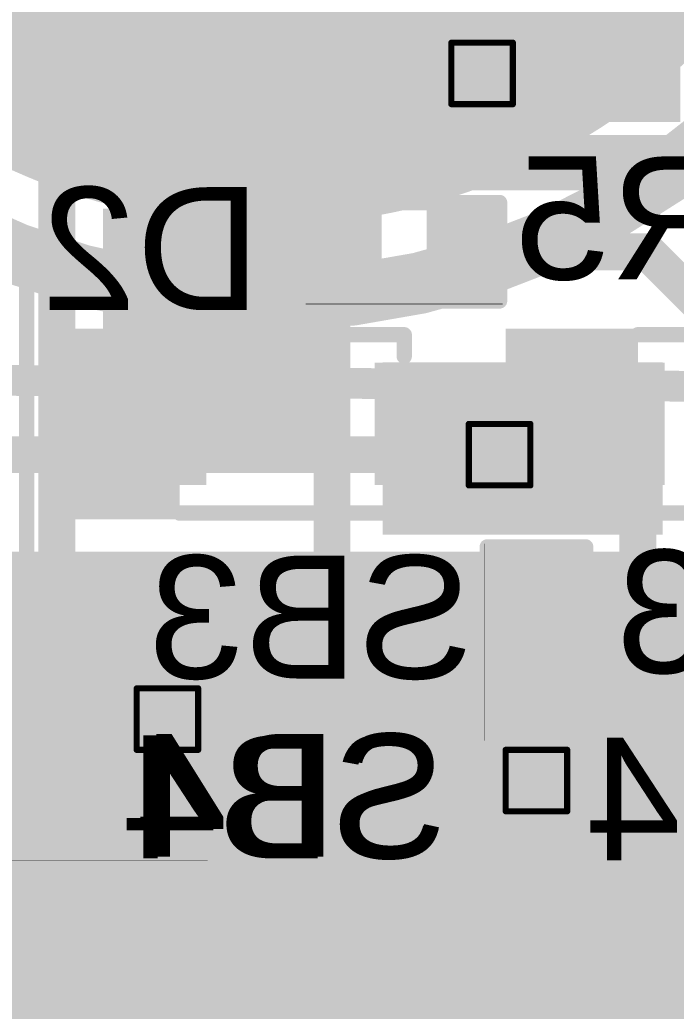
# Model space of a CAD drawing. Header units: millimetres. Extents: x -3.6 to 9.2, y -0.2 to 3.4.
# Drawn here: x -0.266 to -0.0526, y 0.471 to 0.7934 of the extents above; entities that cross this region are included whole.
import ezdxf

# ---------------------------------------------------------------- set-up
doc = ezdxf.new("R2010")
doc.units = ezdxf.units.MM
doc.header["$MEASUREMENT"] = 0
for name, color, linetype in [('BottomLayer', 5, 'Continuous'), ('BottomOverlay', 54, 'Continuous'), ('BottomPaste', 16, 'Continuous'), ('BottomSolder', 6, 'Continuous'), ('DrillDrawing', 1, 'Continuous'), ('TopLayer', 1, 'Continuous'), ('TopPaste', 8, 'Continuous'), ('TopSolder', 216, 'Continuous'), ('ViaHoleLayer', 16, 'Continuous')]:
    doc.layers.add(name, color=color, linetype=linetype)
doc.styles.add('Arial', font='', dxfattribs={"height": 0.2})
doc.styles.get('Arial').set_extended_font_data('Arial')

# ---------------------------------------------------------------- blocks, each defined once
blk = doc.blocks.new('S______B______0402_B_9')
at = {"layer": 'BottomLayer'}
for points in [[(-0.0095, 0.0125), (-0.0095, -0.0125), (-0.0275, -0.0125), (-0.0275, 0.0125)], [(0.0275, 0.0125), (0.0275, -0.0125), (0.0095, -0.0125), (0.0095, 0.0125)]]:
    blk.add_hatch(color=5, dxfattribs=at).paths.add_polyline_path(points)
at = {"layer": 'BottomPaste'}
for points in [[(-0.0095, 0.0125), (-0.0095, -0.0125), (-0.0275, -0.0125), (-0.0275, 0.0125)], [(0.0275, 0.0125), (0.0275, -0.0125), (0.0095, -0.0125), (0.0095, 0.0125)]]:
    blk.add_hatch(color=16, dxfattribs=at).paths.add_polyline_path(points)
at = {"layer": 'BottomSolder'}
for points in [[(-0.00733, 0.01467), (-0.00733, -0.01467), (-0.02967, -0.01467), (-0.02967, 0.01467)], [(0.02967, 0.01467), (0.02967, -0.01467), (0.00733, -0.01467), (0.00733, 0.01467)]]:
    blk.add_hatch(color=6, dxfattribs=at).paths.add_polyline_path(points)
at = {"layer": 'BottomOverlay'}
for points, const_width in [([(0.031, 0.016), (-0.031, 0.016)], 0.005), ([(-0.031, 0.016), (-0.031, -0.016)], 0.005), ([(0.032, 0.017), (-0.032, 0.017)], 0.000127), ([(0.031, 0.016), (0.031, -0.016)], 0.005), ([(0.031, -0.016), (-0.031, -0.016)], 0.005)]:
    blk.add_lwpolyline(points, dxfattribs=dict(at, const_width=const_width))
for points, const_width in [([(-0.03225, 0.016, 1), (-0.02975, 0.016, 1)], 0.0025), ([(-0.03225, 0.016, 1), (-0.02975, 0.016, 1)], 0.0025), ([(-0.03203, 0.017, 1), (-0.03197, 0.017, 1)], 0.0000635), ([(0.02975, 0.016, 1), (0.03225, 0.016, 1)], 0.0025), ([(0.02975, 0.016, 1), (0.03225, 0.016, 1)], 0.0025), ([(0.03197, 0.017, 1), (0.03203, 0.017, 1)], 0.0000635), ([(-0.03225, -0.016, 1), (-0.02975, -0.016, 1)], 0.0025), ([(-0.03225, -0.016, 1), (-0.02975, -0.016, 1)], 0.0025), ([(0.02975, -0.016, 1), (0.03225, -0.016, 1)], 0.0025), ([(0.02975, -0.016, 1), (0.03225, -0.016, 1)], 0.0025)]:
    blk.add_lwpolyline(points, format="xyb", close=True, dxfattribs=dict(at, const_width=const_width))
at = {"layer": 'BottomOverlay', "text_generation_flag": 2}
blk.add_text('SB4', height=0.04, rotation=-180, dxfattribs=at).set_placement((-0.10975, 0.0158))
blk = doc.blocks.new('S______B______0402_B_10')
at = {"layer": 'BottomLayer'}
for points in [[(-0.0095, 0.0125), (-0.0095, -0.0125), (-0.0275, -0.0125), (-0.0275, 0.0125)], [(0.0275, 0.0125), (0.0275, -0.0125), (0.0095, -0.0125), (0.0095, 0.0125)]]:
    blk.add_hatch(color=5, dxfattribs=at).paths.add_polyline_path(points)
at = {"layer": 'BottomPaste'}
for points in [[(-0.0095, 0.0125), (-0.0095, -0.0125), (-0.0275, -0.0125), (-0.0275, 0.0125)], [(0.0275, 0.0125), (0.0275, -0.0125), (0.0095, -0.0125), (0.0095, 0.0125)]]:
    blk.add_hatch(color=16, dxfattribs=at).paths.add_polyline_path(points)
at = {"layer": 'BottomSolder'}
for points in [[(-0.00733, 0.01467), (-0.00733, -0.01467), (-0.02967, -0.01467), (-0.02967, 0.01467)], [(0.02967, 0.01467), (0.02967, -0.01467), (0.00733, -0.01467), (0.00733, 0.01467)]]:
    blk.add_hatch(color=6, dxfattribs=at).paths.add_polyline_path(points)
at = {"layer": 'BottomOverlay'}
for points, const_width in [([(-0.031, 0.016), (0.031, 0.016)], 0.005), ([(-0.031, 0.016), (-0.031, -0.016)], 0.005), ([(-0.032, 0.017), (0.032, 0.017)], 0.000127), ([(0.031, 0.016), (0.031, -0.016)], 0.005), ([(-0.031, -0.016), (0.031, -0.016)], 0.005)]:
    blk.add_lwpolyline(points, dxfattribs=dict(at, const_width=const_width))
for points, const_width in [([(-0.03225, 0.016, 1), (-0.02975, 0.016, 1)], 0.0025), ([(-0.03225, 0.016, 1), (-0.02975, 0.016, 1)], 0.0025), ([(-0.03203, 0.017, 1), (-0.03197, 0.017, 1)], 0.0000635), ([(0.02975, 0.016, 1), (0.03225, 0.016, 1)], 0.0025), ([(0.02975, 0.016, 1), (0.03225, 0.016, 1)], 0.0025), ([(0.03197, 0.017, 1), (0.03203, 0.017, 1)], 0.0000635), ([(-0.03225, -0.016, 1), (-0.02975, -0.016, 1)], 0.0025), ([(-0.03225, -0.016, 1), (-0.02975, -0.016, 1)], 0.0025), ([(0.02975, -0.016, 1), (0.03225, -0.016, 1)], 0.0025), ([(0.02975, -0.016, 1), (0.03225, -0.016, 1)], 0.0025)]:
    blk.add_lwpolyline(points, format="xyb", close=True, dxfattribs=dict(at, const_width=const_width))
blk = doc.blocks.new('14_TSSOP_B_20')
at = {"layer": 'BottomLayer'}
for points in [[(-0.12992, 0.08563), (-0.08858, 0.08563), (-0.08858, 0.06791), (-0.12992, 0.06791)], [(0.08858, 0.08563), (0.12992, 0.08563), (0.12992, 0.06791), (0.08858, 0.06791)], [(-0.12992, 0.06004), (-0.08858, 0.06004), (-0.08858, 0.04232), (-0.12992, 0.04232)], [(0.08858, 0.06004), (0.12992, 0.06004), (0.12992, 0.04232), (0.08858, 0.04232)], [(-0.12992, 0.03445), (-0.08858, 0.03445), (-0.08858, 0.01673), (-0.12992, 0.01673)], [(0.08858, 0.03445), (0.12992, 0.03445), (0.12992, 0.01673), (0.08858, 0.01673)], [(-0.12992, 0.00886), (-0.08858, 0.00886), (-0.08858, -0.00886), (-0.12992, -0.00886)], [(0.08858, 0.00886), (0.12992, 0.00886), (0.12992, -0.00886), (0.08858, -0.00886)], [(-0.12992, -0.01673), (-0.08858, -0.01673), (-0.08858, -0.03445), (-0.12992, -0.03445)], [(0.08858, -0.01673), (0.12992, -0.01673), (0.12992, -0.03445), (0.08858, -0.03445)], [(-0.12992, -0.04232), (-0.08858, -0.04232), (-0.08858, -0.06004), (-0.12992, -0.06004)], [(0.08858, -0.04232), (0.12992, -0.04232), (0.12992, -0.06004), (0.08858, -0.06004)], [(-0.12992, -0.06791), (-0.08858, -0.06791), (-0.08858, -0.08563), (-0.12992, -0.08563)], [(0.08858, -0.06791), (0.12992, -0.06791), (0.12992, -0.08563), (0.08858, -0.08563)]]:
    blk.add_hatch(color=5, dxfattribs=at).paths.add_polyline_path(points)
at = {"layer": 'BottomOverlay'}
blk.add_hatch(color=54, dxfattribs=at).paths.add_polyline_path([(-0.084, -0.086), (-0.073, -0.086), (-0.073, -0.068), (-0.084, -0.068)])
at = {"layer": 'BottomPaste'}
for points in [[(-0.12992, 0.08563), (-0.08858, 0.08563), (-0.08858, 0.06791), (-0.12992, 0.06791)], [(0.08858, 0.08563), (0.12992, 0.08563), (0.12992, 0.06791), (0.08858, 0.06791)], [(-0.12992, 0.06004), (-0.08858, 0.06004), (-0.08858, 0.04232), (-0.12992, 0.04232)], [(0.08858, 0.06004), (0.12992, 0.06004), (0.12992, 0.04232), (0.08858, 0.04232)], [(-0.12992, 0.03445), (-0.08858, 0.03445), (-0.08858, 0.01673), (-0.12992, 0.01673)], [(0.08858, 0.03445), (0.12992, 0.03445), (0.12992, 0.01673), (0.08858, 0.01673)], [(-0.12992, 0.00886), (-0.08858, 0.00886), (-0.08858, -0.00886), (-0.12992, -0.00886)], [(0.08858, 0.00886), (0.12992, 0.00886), (0.12992, -0.00886), (0.08858, -0.00886)], [(-0.12992, -0.01673), (-0.08858, -0.01673), (-0.08858, -0.03445), (-0.12992, -0.03445)], [(0.08858, -0.01673), (0.12992, -0.01673), (0.12992, -0.03445), (0.08858, -0.03445)], [(-0.12992, -0.04232), (-0.08858, -0.04232), (-0.08858, -0.06004), (-0.12992, -0.06004)], [(0.08858, -0.04232), (0.12992, -0.04232), (0.12992, -0.06004), (0.08858, -0.06004)], [(-0.12992, -0.06791), (-0.08858, -0.06791), (-0.08858, -0.08563), (-0.12992, -0.08563)], [(0.08858, -0.06791), (0.12992, -0.06791), (0.12992, -0.08563), (0.08858, -0.08563)]]:
    blk.add_hatch(color=16, dxfattribs=at).paths.add_polyline_path(points)
at = {"layer": 'BottomSolder'}
for points in [[(-0.13392, 0.08963), (-0.08458, 0.08963), (-0.08458, 0.06391), (-0.13392, 0.06391)], [(0.08458, 0.08963), (0.13392, 0.08963), (0.13392, 0.06391), (0.08458, 0.06391)], [(-0.13392, 0.06404), (-0.08458, 0.06404), (-0.08458, 0.03832), (-0.13392, 0.03832)], [(0.08458, 0.06404), (0.13392, 0.06404), (0.13392, 0.03832), (0.08458, 0.03832)], [(-0.13392, 0.03845), (-0.08458, 0.03845), (-0.08458, 0.01273), (-0.13392, 0.01273)], [(0.08458, 0.03845), (0.13392, 0.03845), (0.13392, 0.01273), (0.08458, 0.01273)], [(-0.13392, 0.01286), (-0.08458, 0.01286), (-0.08458, -0.01286), (-0.13392, -0.01286)], [(0.08458, 0.01286), (0.13392, 0.01286), (0.13392, -0.01286), (0.08458, -0.01286)], [(-0.13392, -0.01273), (-0.08458, -0.01273), (-0.08458, -0.03845), (-0.13392, -0.03845)], [(0.08458, -0.01273), (0.13392, -0.01273), (0.13392, -0.03845), (0.08458, -0.03845)], [(-0.13392, -0.03832), (-0.08458, -0.03832), (-0.08458, -0.06404), (-0.13392, -0.06404)], [(0.08458, -0.03832), (0.13392, -0.03832), (0.13392, -0.06404), (0.08458, -0.06404)], [(-0.13392, -0.06391), (-0.08458, -0.06391), (-0.08458, -0.08963), (-0.13392, -0.08963)], [(0.08458, -0.06391), (0.13392, -0.06391), (0.13392, -0.08963), (0.08458, -0.08963)]]:
    blk.add_hatch(color=6, dxfattribs=at).paths.add_polyline_path(points)
at = {"layer": 'BottomOverlay'}
for points, const_width in [([(-0.09, 0.1), (-0.09, 0.092)], 0.005), ([(0.09, 0.1), (-0.09, 0.1)], 0.005), ([(0.09, 0.1), (0.09, 0.092)], 0.005), ([(-0.141, -0.072), (-0.141, -0.082)], 0.00787), ([(-0.136, -0.077), (-0.141, -0.072)], 0.00787), ([(-0.136, -0.077), (-0.141, -0.082)], 0.00787), ([(-0.09, -0.092), (-0.09, -0.1)], 0.005), ([(0.09, -0.092), (0.09, -0.1)], 0.005), ([(0.09, -0.1), (-0.09, -0.1)], 0.005)]:
    blk.add_lwpolyline(points, dxfattribs=dict(at, const_width=const_width))
for points, const_width in [([(-0.09125, 0.1, 1), (-0.08875, 0.1, 1)], 0.0025), ([(-0.09125, 0.1, 1), (-0.08875, 0.1, 1)], 0.0025), ([(0.08875, 0.1, 1), (0.09125, 0.1, 1)], 0.0025), ([(0.08875, 0.1, 1), (0.09125, 0.1, 1)], 0.0025), ([(-0.09125, 0.092, 1), (-0.08875, 0.092, 1)], 0.0025), ([(0.08875, 0.092, 1), (0.09125, 0.092, 1)], 0.0025), ([(-0.14297, -0.072, 1), (-0.13903, -0.072, 1)], 0.00394), ([(-0.14297, -0.072, 1), (-0.13903, -0.072, 1)], 0.00394), ([(-0.13797, -0.077, 1), (-0.13403, -0.077, 1)], 0.00394), ([(-0.13797, -0.077, 1), (-0.13403, -0.077, 1)], 0.00394), ([(-0.14297, -0.082, 1), (-0.13903, -0.082, 1)], 0.00394), ([(-0.14297, -0.082, 1), (-0.13903, -0.082, 1)], 0.00394), ([(-0.09125, -0.092, 1), (-0.08875, -0.092, 1)], 0.0025), ([(0.08875, -0.092, 1), (0.09125, -0.092, 1)], 0.0025), ([(-0.09125, -0.1, 1), (-0.08875, -0.1, 1)], 0.0025), ([(-0.09125, -0.1, 1), (-0.08875, -0.1, 1)], 0.0025), ([(0.08875, -0.1, 1), (0.09125, -0.1, 1)], 0.0025), ([(0.08875, -0.1, 1), (0.09125, -0.1, 1)], 0.0025)]:
    blk.add_lwpolyline(points, format="xyb", close=True, dxfattribs=dict(at, const_width=const_width))
blk = doc.blocks.new('TC33X_2_104E__B_22')
at = {"layer": 'BottomLayer'}
for points in [[(-0.02362, 0.02362), (0.02362, 0.02362), (0.02362, -0.02362), (-0.02362, -0.02362)], [(0.05512, 0.02362), (0.10236, 0.02362), (0.10236, -0.02362), (0.05512, -0.02362)], [(0.00787, -0.07087), (0.07087, -0.07087), (0.07087, -0.12992), (0.00787, -0.12992)]]:
    blk.add_hatch(color=5, dxfattribs=at).paths.add_polyline_path(points)
at = {"layer": 'BottomPaste'}
for points in [[(-0.02362, 0.02362), (0.02362, 0.02362), (0.02362, -0.02362), (-0.02362, -0.02362)], [(0.05512, 0.02362), (0.10236, 0.02362), (0.10236, -0.02362), (0.05512, -0.02362)], [(0.00787, -0.07087), (0.07087, -0.07087), (0.07087, -0.12992), (0.00787, -0.12992)]]:
    blk.add_hatch(color=16, dxfattribs=at).paths.add_polyline_path(points)
at = {"layer": 'BottomSolder'}
for points in [[(-0.02762, 0.02762), (0.02762, 0.02762), (0.02762, -0.02762), (-0.02762, -0.02762)], [(0.05112, 0.02762), (0.10636, 0.02762), (0.10636, -0.02762), (0.05112, -0.02762)], [(0.00387, -0.06687), (0.07487, -0.06687), (0.07487, -0.13392), (0.00387, -0.13392)]]:
    blk.add_hatch(color=6, dxfattribs=at).paths.add_polyline_path(points)
at = {"layer": 'BottomOverlay', "const_width": 0.005}
for points in [[(-0.03252, 0.02776), (-0.03252, -0.11231)], [(0.11126, 0.02776), (-0.03252, 0.02776)], [(0.11126, 0.02776), (0.11126, -0.11231)], [(-0.038, 0.005), (-0.043, 0.01)], [(-0.043, 0.01), (-0.043, 0)], [(-0.038, 0.005), (-0.043, 0)], [(-0.02063, -0.1242), (-0.03252, -0.11231)], [(0.11126, -0.11231), (0.09937, -0.1242)], [(-0.00063, -0.1242), (-0.02063, -0.1242)], [(0.09937, -0.1242), (0.07937, -0.1242)]]:
    blk.add_lwpolyline(points, dxfattribs=at)
at = {"layer": 'BottomOverlay', "const_width": 0.0025}
for points in [[(-0.03377, 0.02776, 1), (-0.03127, 0.02776, 1)], [(-0.03377, 0.02776, 1), (-0.03127, 0.02776, 1)], [(0.11001, 0.02776, 1), (0.11251, 0.02776, 1)], [(0.11001, 0.02776, 1), (0.11251, 0.02776, 1)], [(-0.04425, 0.01, 1), (-0.04175, 0.01, 1)], [(-0.04425, 0.01, 1), (-0.04175, 0.01, 1)], [(-0.03925, 0.005, 1), (-0.03675, 0.005, 1)], [(-0.03925, 0.005, 1), (-0.03675, 0.005, 1)], [(-0.04425, 0, 1), (-0.04175, 0, 1)], [(-0.04425, 0, 1), (-0.04175, 0, 1)], [(-0.03377, -0.11231, 1), (-0.03127, -0.11231, 1)], [(-0.03377, -0.11231, 1), (-0.03127, -0.11231, 1)], [(0.11001, -0.11231, 1), (0.11251, -0.11231, 1)], [(0.11001, -0.11231, 1), (0.11251, -0.11231, 1)], [(-0.02188, -0.1242, 1), (-0.01938, -0.1242, 1)], [(-0.02188, -0.1242, 1), (-0.01938, -0.1242, 1)], [(-0.00188, -0.1242, 1), (0.00062, -0.1242, 1)], [(0.07812, -0.1242, 1), (0.08062, -0.1242, 1)], [(0.09812, -0.1242, 1), (0.10062, -0.1242, 1)], [(0.09812, -0.1242, 1), (0.10062, -0.1242, 1)]]:
    blk.add_lwpolyline(points, format="xyb", close=True, dxfattribs=at)
blk = doc.blocks.new('RES_0402_B_26')
at = {"layer": 'BottomLayer'}
for points in [[(-0.0095, 0.0125), (-0.0095, -0.0125), (-0.0275, -0.0125), (-0.0275, 0.0125)], [(0.0275, 0.0125), (0.0275, -0.0125), (0.0095, -0.0125), (0.0095, 0.0125)]]:
    blk.add_hatch(color=5, dxfattribs=at).paths.add_polyline_path(points)
at = {"layer": 'BottomPaste'}
for points in [[(-0.0095, 0.0125), (-0.0095, -0.0125), (-0.0275, -0.0125), (-0.0275, 0.0125)], [(0.0275, 0.0125), (0.0275, -0.0125), (0.0095, -0.0125), (0.0095, 0.0125)]]:
    blk.add_hatch(color=16, dxfattribs=at).paths.add_polyline_path(points)
at = {"layer": 'BottomSolder'}
for points in [[(-0.00733, 0.01467), (-0.00733, -0.01467), (-0.02967, -0.01467), (-0.02967, 0.01467)], [(0.02967, 0.01467), (0.02967, -0.01467), (0.00733, -0.01467), (0.00733, 0.01467)]]:
    blk.add_hatch(color=6, dxfattribs=at).paths.add_polyline_path(points)
at = {"layer": 'BottomOverlay'}
for points, const_width in [([(-0.031, 0.016), (-0.031, -0.016)], 0.005), ([(0.031, 0.016), (-0.031, 0.016)], 0.005), ([(0.032, 0.017), (-0.032, 0.017)], 0.000127), ([(0.031, 0.016), (0.031, -0.016)], 0.005), ([(0.031, -0.016), (-0.031, -0.016)], 0.005)]:
    blk.add_lwpolyline(points, dxfattribs=dict(at, const_width=const_width))
for points, const_width in [([(-0.03225, 0.016, 1), (-0.02975, 0.016, 1)], 0.0025), ([(-0.03225, 0.016, 1), (-0.02975, 0.016, 1)], 0.0025), ([(-0.03203, 0.017, 1), (-0.03197, 0.017, 1)], 0.0000635), ([(0.02975, 0.016, 1), (0.03225, 0.016, 1)], 0.0025), ([(0.02975, 0.016, 1), (0.03225, 0.016, 1)], 0.0025), ([(0.03197, 0.017, 1), (0.03203, 0.017, 1)], 0.0000635), ([(-0.03225, -0.016, 1), (-0.02975, -0.016, 1)], 0.0025), ([(-0.03225, -0.016, 1), (-0.02975, -0.016, 1)], 0.0025), ([(0.02975, -0.016, 1), (0.03225, -0.016, 1)], 0.0025), ([(0.02975, -0.016, 1), (0.03225, -0.016, 1)], 0.0025)]:
    blk.add_lwpolyline(points, format="xyb", close=True, dxfattribs=dict(at, const_width=const_width))
blk = doc.blocks.new('SOIC_8_B_29')
at = {"layer": 'BottomLayer'}
for points in [[(-0.13681, 0.06319), (-0.13681, 0.08681), (-0.07579, 0.08681), (-0.07579, 0.06319)], [(0.07579, 0.06319), (0.07579, 0.08681), (0.13681, 0.08681), (0.13681, 0.06319)], [(-0.13681, 0.01319), (-0.13681, 0.03681), (-0.07579, 0.03681), (-0.07579, 0.01319)], [(0.07579, 0.01319), (0.07579, 0.03681), (0.13681, 0.03681), (0.13681, 0.01319)], [(-0.13681, -0.03681), (-0.13681, -0.01319), (-0.07579, -0.01319), (-0.07579, -0.03681)], [(0.07579, -0.03681), (0.07579, -0.01319), (0.13681, -0.01319), (0.13681, -0.03681)], [(-0.13681, -0.08681), (-0.13681, -0.06319), (-0.07579, -0.06319), (-0.07579, -0.08681)], [(0.07579, -0.08681), (0.07579, -0.06319), (0.13681, -0.06319), (0.13681, -0.08681)]]:
    blk.add_hatch(color=5, dxfattribs=at).paths.add_polyline_path(points)
at = {"layer": 'BottomOverlay'}
blk.add_hatch(color=54, dxfattribs=at).paths.add_polyline_path([(-0.072, -0.088), (-0.059, -0.088), (-0.059, -0.062), (-0.072, -0.062)])
at = {"layer": 'BottomPaste'}
for points in [[(-0.13681, 0.06319), (-0.13681, 0.08681), (-0.07579, 0.08681), (-0.07579, 0.06319)], [(0.07579, 0.06319), (0.07579, 0.08681), (0.13681, 0.08681), (0.13681, 0.06319)], [(-0.13681, 0.01319), (-0.13681, 0.03681), (-0.07579, 0.03681), (-0.07579, 0.01319)], [(0.07579, 0.01319), (0.07579, 0.03681), (0.13681, 0.03681), (0.13681, 0.01319)], [(-0.13681, -0.03681), (-0.13681, -0.01319), (-0.07579, -0.01319), (-0.07579, -0.03681)], [(0.07579, -0.03681), (0.07579, -0.01319), (0.13681, -0.01319), (0.13681, -0.03681)], [(-0.13681, -0.08681), (-0.13681, -0.06319), (-0.07579, -0.06319), (-0.07579, -0.08681)], [(0.07579, -0.08681), (0.07579, -0.06319), (0.13681, -0.06319), (0.13681, -0.08681)]]:
    blk.add_hatch(color=16, dxfattribs=at).paths.add_polyline_path(points)
at = {"layer": 'BottomSolder'}
for points in [[(-0.14081, 0.05919), (-0.14081, 0.09081), (-0.07179, 0.09081), (-0.07179, 0.05919)], [(0.07179, 0.05919), (0.07179, 0.09081), (0.14081, 0.09081), (0.14081, 0.05919)], [(-0.14081, 0.00919), (-0.14081, 0.04081), (-0.07179, 0.04081), (-0.07179, 0.00919)], [(0.07179, 0.00919), (0.07179, 0.04081), (0.14081, 0.04081), (0.14081, 0.00919)], [(-0.14081, -0.04081), (-0.14081, -0.00919), (-0.07179, -0.00919), (-0.07179, -0.04081)], [(0.07179, -0.04081), (0.07179, -0.00919), (0.14081, -0.00919), (0.14081, -0.04081)], [(-0.14081, -0.09081), (-0.14081, -0.05919), (-0.07179, -0.05919), (-0.07179, -0.09081)], [(0.07179, -0.09081), (0.07179, -0.05919), (0.14081, -0.05919), (0.14081, -0.09081)]]:
    blk.add_hatch(color=6, dxfattribs=at).paths.add_polyline_path(points)
at = {"layer": 'BottomOverlay', "const_width": 0.005}
for points in [[(0.07837, 0.098), (-0.07837, 0.098)], [(-0.07837, 0.098), (-0.07837, 0.091)], [(0.07837, 0.098), (0.07837, 0.091)], [(-0.148, -0.07), (-0.148, -0.08)], [(-0.143, -0.075), (-0.148, -0.07)], [(-0.143, -0.075), (-0.148, -0.08)], [(-0.07837, -0.091), (-0.07837, -0.098)], [(0.07837, -0.091), (0.07837, -0.098)], [(0.07837, -0.098), (-0.07837, -0.098)]]:
    blk.add_lwpolyline(points, dxfattribs=at)
at = {"layer": 'BottomOverlay', "const_width": 0.0025}
for points in [[(-0.07962, 0.098, 1), (-0.07712, 0.098, 1)], [(-0.07962, 0.098, 1), (-0.07712, 0.098, 1)], [(0.07712, 0.098, 1), (0.07962, 0.098, 1)], [(0.07712, 0.098, 1), (0.07962, 0.098, 1)], [(-0.07962, 0.091, 1), (-0.07712, 0.091, 1)], [(0.07712, 0.091, 1), (0.07962, 0.091, 1)], [(-0.14925, -0.07, 1), (-0.14675, -0.07, 1)], [(-0.14925, -0.07, 1), (-0.14675, -0.07, 1)], [(-0.14425, -0.075, 1), (-0.14175, -0.075, 1)], [(-0.14425, -0.075, 1), (-0.14175, -0.075, 1)], [(-0.14925, -0.08, 1), (-0.14675, -0.08, 1)], [(-0.14925, -0.08, 1), (-0.14675, -0.08, 1)], [(-0.07962, -0.091, 1), (-0.07712, -0.091, 1)], [(0.07712, -0.091, 1), (0.07962, -0.091, 1)], [(-0.07962, -0.098, 1), (-0.07712, -0.098, 1)], [(-0.07962, -0.098, 1), (-0.07712, -0.098, 1)], [(0.07712, -0.098, 1), (0.07962, -0.098, 1)], [(0.07712, -0.098, 1), (0.07962, -0.098, 1)]]:
    blk.add_lwpolyline(points, format="xyb", close=True, dxfattribs=at)
blk = doc.blocks.new('SOD_323_B_30')
at = {"layer": 'BottomLayer'}
for points in [[(-0.02953, -0.01772), (-0.06102, -0.01772), (-0.06102, 0.01772), (-0.02953, 0.01772)], [(0.06102, -0.01772), (0.02953, -0.01772), (0.02953, 0.01772), (0.06102, 0.01772)]]:
    blk.add_hatch(color=5, dxfattribs=at).paths.add_polyline_path(points)
at = {"layer": 'BottomOverlay'}
for points in [[(-0.079, 0.019), (-0.036, 0.019), (-0.036, 0.031), (-0.079, 0.031)], [(-0.079, -0.02), (-0.062, -0.02), (-0.062, 0.02), (-0.079, 0.02)], [(-0.079, -0.031), (-0.036, -0.031), (-0.036, -0.019), (-0.079, -0.019)]]:
    blk.add_hatch(color=54, dxfattribs=at).paths.add_polyline_path(points)
at = {"layer": 'BottomPaste'}
for points in [[(-0.02953, -0.01772), (-0.06102, -0.01772), (-0.06102, 0.01772), (-0.02953, 0.01772)], [(0.06102, -0.01772), (0.02953, -0.01772), (0.02953, 0.01772), (0.06102, 0.01772)]]:
    blk.add_hatch(color=16, dxfattribs=at).paths.add_polyline_path(points)
at = {"layer": 'BottomSolder'}
for points in [[(-0.02736, -0.01988), (-0.06319, -0.01988), (-0.06319, 0.01988), (-0.02736, 0.01988)], [(0.06319, -0.01988), (0.02736, -0.01988), (0.02736, 0.01988), (0.06319, 0.01988)]]:
    blk.add_hatch(color=6, dxfattribs=at).paths.add_polyline_path(points)
at = {"layer": 'BottomOverlay', "const_width": 0.005}
for points in [[(-0.036, 0.029), (0.037, 0.029)], [(0.037, 0.022), (0.037, 0.029)], [(0.037, -0.029), (0.037, -0.022)], [(-0.036, -0.029), (0.037, -0.029)]]:
    blk.add_lwpolyline(points, dxfattribs=at)
at = {"layer": 'BottomOverlay', "const_width": 0.0025}
for points in [[(-0.03725, 0.029, 1), (-0.03475, 0.029, 1)], [(0.03575, 0.029, 1), (0.03825, 0.029, 1)], [(0.03575, 0.029, 1), (0.03825, 0.029, 1)], [(0.03575, 0.022, 1), (0.03825, 0.022, 1)], [(0.03575, -0.022, 1), (0.03825, -0.022, 1)], [(-0.03725, -0.029, 1), (-0.03475, -0.029, 1)], [(0.03575, -0.029, 1), (0.03825, -0.029, 1)], [(0.03575, -0.029, 1), (0.03825, -0.029, 1)]]:
    blk.add_lwpolyline(points, format="xyb", close=True, dxfattribs=at)
blk = doc.blocks.new('SOD_323_B_31')
at = {"layer": 'BottomLayer'}
for points in [[(-0.02953, -0.01772), (-0.06102, -0.01772), (-0.06102, 0.01772), (-0.02953, 0.01772)], [(0.06102, -0.01772), (0.02953, -0.01772), (0.02953, 0.01772), (0.06102, 0.01772)]]:
    blk.add_hatch(color=5, dxfattribs=at).paths.add_polyline_path(points)
at = {"layer": 'BottomOverlay'}
for points in [[(-0.079, 0.019), (-0.036, 0.019), (-0.036, 0.031), (-0.079, 0.031)], [(-0.079, -0.02), (-0.062, -0.02), (-0.062, 0.02), (-0.079, 0.02)], [(-0.079, -0.031), (-0.036, -0.031), (-0.036, -0.019), (-0.079, -0.019)]]:
    blk.add_hatch(color=54, dxfattribs=at).paths.add_polyline_path(points)
at = {"layer": 'BottomPaste'}
for points in [[(-0.02953, -0.01772), (-0.06102, -0.01772), (-0.06102, 0.01772), (-0.02953, 0.01772)], [(0.06102, -0.01772), (0.02953, -0.01772), (0.02953, 0.01772), (0.06102, 0.01772)]]:
    blk.add_hatch(color=16, dxfattribs=at).paths.add_polyline_path(points)
at = {"layer": 'BottomSolder'}
for points in [[(-0.02736, -0.01988), (-0.06319, -0.01988), (-0.06319, 0.01988), (-0.02736, 0.01988)], [(0.06319, -0.01988), (0.02736, -0.01988), (0.02736, 0.01988), (0.06319, 0.01988)]]:
    blk.add_hatch(color=6, dxfattribs=at).paths.add_polyline_path(points)
at = {"layer": 'BottomOverlay', "const_width": 0.005}
for points in [[(-0.036, 0.029), (0.037, 0.029)], [(0.037, 0.022), (0.037, 0.029)], [(0.037, -0.029), (0.037, -0.022)], [(-0.036, -0.029), (0.037, -0.029)]]:
    blk.add_lwpolyline(points, dxfattribs=at)
at = {"layer": 'BottomOverlay', "const_width": 0.0025}
for points in [[(-0.03725, 0.029, 1), (-0.03475, 0.029, 1)], [(0.03575, 0.029, 1), (0.03825, 0.029, 1)], [(0.03575, 0.029, 1), (0.03825, 0.029, 1)], [(0.03575, 0.022, 1), (0.03825, 0.022, 1)], [(0.03575, -0.022, 1), (0.03825, -0.022, 1)], [(-0.03725, -0.029, 1), (-0.03475, -0.029, 1)], [(0.03575, -0.029, 1), (0.03825, -0.029, 1)], [(0.03575, -0.029, 1), (0.03825, -0.029, 1)]]:
    blk.add_lwpolyline(points, format="xyb", close=True, dxfattribs=at)
blk = doc.blocks.new('SEMG_SENSOR_33')
at = {"layer": 'TopLayer'}
h = blk.add_hatch(color=1, dxfattribs=at)
edge = h.paths.add_edge_path()
edge.add_arc((0, 0.3932), 0.19685, 0, 360)
h = blk.add_hatch(color=1, dxfattribs=at)
edge = h.paths.add_edge_path()
edge.add_arc((-0.12401, -0.0005), 0.08268, 90, 270)
edge.add_line((-0.12401, -0.08318), (0.12402, -0.08318))
edge.add_arc((0.12402, -0.0005), 0.08268, 270, 450)
edge.add_line((0.12402, 0.08217), (-0.12401, 0.08217))
at = {"layer": 'TopPaste'}
h = blk.add_hatch(color=8, dxfattribs=at)
edge = h.paths.add_edge_path()
edge.add_arc((0, 0.3932), 0.19685, 0, 360)
h = blk.add_hatch(color=8, dxfattribs=at)
edge = h.paths.add_edge_path()
edge.add_arc((-0.12401, -0.0005), 0.08268, 90, 270)
edge.add_line((-0.12401, -0.08318), (0.12402, -0.08318))
edge.add_arc((0.12402, -0.0005), 0.08268, 270, 450)
edge.add_line((0.12402, 0.08217), (-0.12401, 0.08217))
at = {"layer": 'TopSolder'}
h = blk.add_hatch(color=216, dxfattribs=at)
edge = h.paths.add_edge_path()
edge.add_arc((0, 0.3932), 0.20085, 0, 360)
h = blk.add_hatch(color=216, dxfattribs=at)
edge = h.paths.add_edge_path()
edge.add_arc((-0.12401, -0.0005), 0.08668, 90, 270)
edge.add_line((-0.12401, -0.08718), (0.12402, -0.08718))
edge.add_arc((0.12402, -0.0005), 0.08668, 270, 450)
edge.add_line((0.12402, 0.08617), (-0.12401, 0.08617))

msp = doc.modelspace()

# ---------------------------------------------------------------- hatches: boundary and pattern name
at = {"layer": 'BottomLayer'}
for points in [[(-0.384, 0.762), (-0.247, 0.762), (-0.247, 0.795), (-0.384, 0.795)], [(-0.239, 0.705), (-0.151, 0.705), (-0.151, 0.732), (-0.239, 0.732)], [(-0.239, 0.646), (-0.159, 0.646), (-0.159, 0.732), (-0.239, 0.732)], [(-0.148, 0.626), (-0.057, 0.626), (-0.057, 0.682), (-0.148, 0.682)], [(-0.143, 0.593), (-0.083, 0.593), (-0.083, 0.619), (-0.143, 0.619)]]:
    msp.add_hatch(color=5, dxfattribs=at).paths.add_polyline_path(points)
h = msp.add_hatch(color=5, dxfattribs=at)
edge = h.paths.add_edge_path()
edge.add_arc((-0.11567, 0.776), 0.01181, 0, 360)
h = msp.add_hatch(color=5, dxfattribs=at)
edge = h.paths.add_edge_path()
edge.add_arc((-0.11, 0.652), 0.01181, 0, 360)
h = msp.add_hatch(color=5, dxfattribs=at)
edge = h.paths.add_edge_path()
edge.add_arc((-0.218, 0.566), 0.01181, 0, 360)
h = msp.add_hatch(color=5, dxfattribs=at)
edge = h.paths.add_edge_path()
edge.add_arc((-0.098, 0.546), 0.01181, 0, 360)
at = {"layer": 'TopLayer'}
h = msp.add_hatch(color=1, dxfattribs=at)
edge = h.paths.add_edge_path()
edge.add_arc((-0.11567, 0.776), 0.01181, 0, 360)
h = msp.add_hatch(color=1, dxfattribs=at)
edge = h.paths.add_edge_path()
edge.add_arc((-0.11, 0.652), 0.01181, 0, 360)
h = msp.add_hatch(color=1, dxfattribs=at)
edge = h.paths.add_edge_path()
edge.add_arc((-0.218, 0.566), 0.01181, 0, 360)
h = msp.add_hatch(color=1, dxfattribs=at)
edge = h.paths.add_edge_path()
edge.add_arc((-0.098, 0.546), 0.01181, 0, 360)
at = {"layer": 'ViaHoleLayer'}
h = msp.add_hatch(color=16, dxfattribs=at)
edge = h.paths.add_edge_path()
edge.add_arc((-0.11567, 0.776), 0.00591, 0, 360)
h = msp.add_hatch(color=16, dxfattribs=at)
edge = h.paths.add_edge_path()
edge.add_arc((-0.11, 0.652), 0.00591, 0, 360)
h = msp.add_hatch(color=16, dxfattribs=at)
edge = h.paths.add_edge_path()
edge.add_arc((-0.218, 0.566), 0.00591, 0, 360)
h = msp.add_hatch(color=16, dxfattribs=at)
edge = h.paths.add_edge_path()
edge.add_arc((-0.098, 0.546), 0.00591, 0, 360)

# ---------------------------------------------------------------- linework, layer by layer
at = {"layer": 'BottomLayer'}
for points, const_width in [([(-0.156, 0.777), (-0.156, 0.863)], 0.018), ([(-0.11567, 0.776), (-0.08568, 0.776)], 0.022), ([(-0.156, 0.777), (-0.126, 0.747)], 0.018), ([(-0.25398, 0.542), (-0.25398, 0.768)], 0.012), ([(-0.126, 0.747), (-0.002, 0.747)], 0.018), ([(-0.1225, 0.718), (-0.06198, 0.718)], 0.012), ([(-0.06198, 0.718), (-0.03098, 0.687)], 0.012), ([(-0.1645, 0.432), (-0.1645, 0.716)], 0.012), ([(-0.21917, 0.664), (-0.211, 0.65583)], 0.01), ([(-0.211, 0.65583), (-0.211, 0.65992)], 0.01), ([(-0.07428, 0.662), (-0.065, 0.65272)], 0.01), ([(-0.065, 0.49363), (-0.065, 0.65272)], 0.012), ([(-0.113, 0.649), (-0.11, 0.649)], 0.012), ([(-0.11, 0.642), (-0.11, 0.649)], 0.012), ([(-0.102, 0.6055), (-0.098, 0.6095)], 0.01), ([(-0.137, 0.59964), (-0.13114, 0.6055)], 0.01), ([(-0.13114, 0.6055), (-0.102, 0.6055)], 0.01), ([(-0.137, 0.44656), (-0.137, 0.59964)], 0.01), ([(-0.098, 0.546), (-0.098, 0.5725)], 0.012), ([(-0.218, 0.5395), (-0.218, 0.566)], 0.012), ([(-0.2555, 0.4795), (-0.2555, 0.537)], 0.015), ([(-0.06618, 0.46218), (-0.02692, 0.50144)], 0.01), ([(-0.07086, 0.48777), (-0.065, 0.49363)], 0.012), ([(-0.10273, 0.48777), (-0.07086, 0.48777)], 0.012), ([(-0.288, 0.485), (-0.235, 0.432)], 0.01), ([(-0.2555, 0.4795), (-0.19898, 0.42298)], 0.015)]:
    msp.add_lwpolyline(points, dxfattribs=dict(at, const_width=const_width))
for points, const_width in [([(-0.12117, 0.776, 1), (-0.11017, 0.776, 1)], 0.011), ([(-0.09118, 0.776, 1), (-0.08018, 0.776, 1)], 0.011), ([(-0.1605, 0.777, 1), (-0.1515, 0.777, 1)], 0.009), ([(-0.1605, 0.777, 1), (-0.1515, 0.777, 1)], 0.009), ([(-0.25698, 0.768, 1), (-0.25098, 0.768, 1)], 0.006), ([(-0.1305, 0.747, 1), (-0.1215, 0.747, 1)], 0.009), ([(-0.1305, 0.747, 1), (-0.1215, 0.747, 1)], 0.009), ([(-0.1255, 0.718, 1), (-0.1195, 0.718, 1)], 0.006), ([(-0.06498, 0.718, 1), (-0.05898, 0.718, 1)], 0.006), ([(-0.06498, 0.718, 1), (-0.05898, 0.718, 1)], 0.006), ([(-0.1675, 0.716, 1), (-0.1615, 0.716, 1)], 0.006), ([(-0.22167, 0.664, 1), (-0.21667, 0.664, 1)], 0.005), ([(-0.2135, 0.65992, 1), (-0.2085, 0.65992, 1)], 0.005), ([(-0.07678, 0.662, 1), (-0.07178, 0.662, 1)], 0.005), ([(-0.2135, 0.65583, 1), (-0.2085, 0.65583, 1)], 0.005), ([(-0.2135, 0.65583, 1), (-0.2085, 0.65583, 1)], 0.005), ([(-0.068, 0.65272, 1), (-0.062, 0.65272, 1)], 0.006), ([(-0.116, 0.649, 1), (-0.11, 0.649, 1)], 0.006), ([(-0.113, 0.649, 1), (-0.107, 0.649, 1)], 0.006), ([(-0.113, 0.649, 1), (-0.107, 0.649, 1)], 0.006), ([(-0.0675, 0.65272, 1), (-0.0625, 0.65272, 1)], 0.005), ([(-0.113, 0.642, 1), (-0.107, 0.642, 1)], 0.006), ([(-0.1005, 0.6095, 1), (-0.0955, 0.6095, 1)], 0.005), ([(-0.13364, 0.6055, 1), (-0.12864, 0.6055, 1)], 0.005), ([(-0.13364, 0.6055, 1), (-0.12864, 0.6055, 1)], 0.005), ([(-0.1045, 0.6055, 1), (-0.0995, 0.6055, 1)], 0.005), ([(-0.1045, 0.6055, 1), (-0.0995, 0.6055, 1)], 0.005), ([(-0.1395, 0.59964, 1), (-0.1345, 0.59964, 1)], 0.005), ([(-0.1395, 0.59964, 1), (-0.1345, 0.59964, 1)], 0.005), ([(-0.101, 0.5725, 1), (-0.095, 0.5725, 1)], 0.006), ([(-0.221, 0.566, 1), (-0.215, 0.566, 1)], 0.006), ([(-0.101, 0.546, 1), (-0.095, 0.546, 1)], 0.006), ([(-0.25698, 0.542, 1), (-0.25098, 0.542, 1)], 0.006), ([(-0.221, 0.5395, 1), (-0.215, 0.5395, 1)], 0.006), ([(-0.25925, 0.537, 1), (-0.25175, 0.537, 1)], 0.0075), ([(-0.068, 0.49363, 1), (-0.062, 0.49363, 1)], 0.006), ([(-0.068, 0.49363, 1), (-0.062, 0.49363, 1)], 0.006), ([(-0.10573, 0.48777, 1), (-0.09973, 0.48777, 1)], 0.006), ([(-0.07386, 0.48777, 1), (-0.06786, 0.48777, 1)], 0.006), ([(-0.07386, 0.48777, 1), (-0.06786, 0.48777, 1)], 0.006), ([(-0.25925, 0.4795, 1), (-0.25175, 0.4795, 1)], 0.0075), ([(-0.25925, 0.4795, 1), (-0.25175, 0.4795, 1)], 0.0075)]:
    msp.add_lwpolyline(points, format="xyb", close=True, dxfattribs=dict(at, const_width=const_width))
at = {"layer": 'BottomOverlay', "const_width": 0.005}
for points in [[(-0.126, 0.742), (-0.104, 0.742)], [(-0.126, 0.735), (-0.126, 0.742)]]:
    msp.add_lwpolyline(points, dxfattribs=at)
at = {"layer": 'BottomOverlay', "const_width": 0.0025}
for points in [[(-0.12725, 0.742, 1), (-0.12475, 0.742, 1)], [(-0.12725, 0.742, 1), (-0.12475, 0.742, 1)], [(-0.10525, 0.742, 1), (-0.10275, 0.742, 1)], [(-0.12725, 0.735, 1), (-0.12475, 0.735, 1)]]:
    msp.add_lwpolyline(points, format="xyb", close=True, dxfattribs=at)
at = {"layer": 'DrillDrawing', "const_width": 0.002}
for points in [[(-0.12567, 0.786), (-0.10567, 0.786)], [(-0.12567, 0.766), (-0.12567, 0.786)], [(-0.10567, 0.766), (-0.10567, 0.786)], [(-0.12567, 0.766), (-0.10567, 0.766)], [(-0.12, 0.662), (-0.1, 0.662)], [(-0.12, 0.642), (-0.12, 0.662)], [(-0.1, 0.642), (-0.1, 0.662)], [(-0.12, 0.642), (-0.1, 0.642)], [(-0.228, 0.576), (-0.208, 0.576)], [(-0.228, 0.556), (-0.228, 0.576)], [(-0.208, 0.556), (-0.208, 0.576)], [(-0.228, 0.556), (-0.208, 0.556)], [(-0.108, 0.556), (-0.088, 0.556)], [(-0.108, 0.536), (-0.108, 0.556)], [(-0.088, 0.536), (-0.088, 0.556)], [(-0.108, 0.536), (-0.088, 0.536)]]:
    msp.add_lwpolyline(points, dxfattribs=at)
at = {"layer": 'DrillDrawing', "const_width": 0.001}
for points in [[(-0.12617, 0.786, 1), (-0.12517, 0.786, 1)], [(-0.12617, 0.786, 1), (-0.12517, 0.786, 1)], [(-0.10617, 0.786, 1), (-0.10517, 0.786, 1)], [(-0.10617, 0.786, 1), (-0.10517, 0.786, 1)], [(-0.12617, 0.766, 1), (-0.12517, 0.766, 1)], [(-0.12617, 0.766, 1), (-0.12517, 0.766, 1)], [(-0.10617, 0.766, 1), (-0.10517, 0.766, 1)], [(-0.10617, 0.766, 1), (-0.10517, 0.766, 1)], [(-0.1205, 0.662, 1), (-0.1195, 0.662, 1)], [(-0.1205, 0.662, 1), (-0.1195, 0.662, 1)], [(-0.1005, 0.662, 1), (-0.0995, 0.662, 1)], [(-0.1005, 0.662, 1), (-0.0995, 0.662, 1)], [(-0.1205, 0.642, 1), (-0.1195, 0.642, 1)], [(-0.1205, 0.642, 1), (-0.1195, 0.642, 1)], [(-0.1005, 0.642, 1), (-0.0995, 0.642, 1)], [(-0.1005, 0.642, 1), (-0.0995, 0.642, 1)], [(-0.2285, 0.576, 1), (-0.2275, 0.576, 1)], [(-0.2285, 0.576, 1), (-0.2275, 0.576, 1)], [(-0.2085, 0.576, 1), (-0.2075, 0.576, 1)], [(-0.2085, 0.576, 1), (-0.2075, 0.576, 1)], [(-0.2285, 0.556, 1), (-0.2275, 0.556, 1)], [(-0.2285, 0.556, 1), (-0.2275, 0.556, 1)], [(-0.2085, 0.556, 1), (-0.2075, 0.556, 1)], [(-0.2085, 0.556, 1), (-0.2075, 0.556, 1)], [(-0.1085, 0.556, 1), (-0.1075, 0.556, 1)], [(-0.1085, 0.556, 1), (-0.1075, 0.556, 1)], [(-0.0885, 0.556, 1), (-0.0875, 0.556, 1)], [(-0.0885, 0.556, 1), (-0.0875, 0.556, 1)], [(-0.1085, 0.536, 1), (-0.1075, 0.536, 1)], [(-0.1085, 0.536, 1), (-0.1075, 0.536, 1)], [(-0.0885, 0.536, 1), (-0.0875, 0.536, 1)], [(-0.0885, 0.536, 1), (-0.0875, 0.536, 1)]]:
    msp.add_lwpolyline(points, format="xyb", close=True, dxfattribs=at)
at = {"layer": 'TopLayer', "const_width": 0.02}
msp.add_lwpolyline([(-0.1255, 1.14662, -1.34747), (-0.357, 0.7805)], format="xyb", dxfattribs=at)
at = {"layer": 'TopLayer'}
for points, const_width in [([(-0.36196, 0.67696), (-0.11424, 0.67481)], 0.01), ([(-0.11424, 0.67481), (-0.11416, 0.67481)], 0.01), ([(-0.11416, 0.67481), (-0.10197, 0.67481)], 0.01), ([(-0.10197, 0.67481), (-0.09902, 0.67468)], 0.01), ([(-0.09902, 0.67468), (-0.04383, 0.6742)], 0.01), ([(-0.381, 0.652), (-0.11, 0.652)], 0.012), ([(-0.11, 0.652), (-0.10976, 0.652)], 0.012)]:
    msp.add_lwpolyline(points, dxfattribs=dict(at, const_width=const_width))
for points, const_width in [([(-0.11674, 0.67481, 1), (-0.11174, 0.67481, 1)], 0.005), ([(-0.11674, 0.67481, 1), (-0.11174, 0.67481, 1)], 0.005), ([(-0.11666, 0.67481, 1), (-0.11166, 0.67481, 1)], 0.005), ([(-0.11666, 0.67481, 1), (-0.11166, 0.67481, 1)], 0.005), ([(-0.10447, 0.67481, 1), (-0.09947, 0.67481, 1)], 0.005), ([(-0.10447, 0.67481, 1), (-0.09947, 0.67481, 1)], 0.005), ([(-0.10152, 0.67468, 1), (-0.09652, 0.67468, 1)], 0.005), ([(-0.10152, 0.67468, 1), (-0.09652, 0.67468, 1)], 0.005), ([(-0.113, 0.652, 1), (-0.107, 0.652, 1)], 0.006), ([(-0.113, 0.652, 1), (-0.107, 0.652, 1)], 0.006), ([(-0.11276, 0.652, 1), (-0.10676, 0.652, 1)], 0.006)]:
    msp.add_lwpolyline(points, format="xyb", close=True, dxfattribs=dict(at, const_width=const_width))

# ---------------------------------------------------------------- block references
for name, p in [('SEMG_SENSOR_33', (-0.18549, 0.53427)), ('SOD_323_B_30', (-0.178, 0.662)), ('SOD_323_B_31', (-0.029, 0.662))]:
    msp.add_blockref(name, p)
for name, p, rotation in [('SOIC_8_B_29', (-0.19198, 0.851), 180), ('TC33X_2_104E__B_22', (-0.29626, 0.604), 180), ('RES_0402_B_26', (-0.141, 0.718), 180), ('S______B______0402_B_10', (-0.098, 0.591), 90), ('S______B______0402_B_9', (-0.237, 0.537), 180), ('14_TSSOP_B_20', (-0.21198, 0.411), 180)]:
    msp.add_blockref(name, p, dxfattribs=dict(rotation=rotation))

# ---------------------------------------------------------------- texts
at = {"layer": 'BottomOverlay', "style": 'Arial', "text_generation_flag": 2}
for s, p in [('R5', (-0.03368, 0.70901)), ('D2', (-0.18768, 0.69901)), ('SB3', (-0.11861, 0.5792)), ('C3', (-0.00068, 0.58101)), ('SB4', (-0.12725, 0.52072)), ('R4', (-0.01068, 0.52001))]:
    msp.add_text(s, height=0.04, dxfattribs=at).set_placement(p)

doc.saveas('drawing.dxf')
